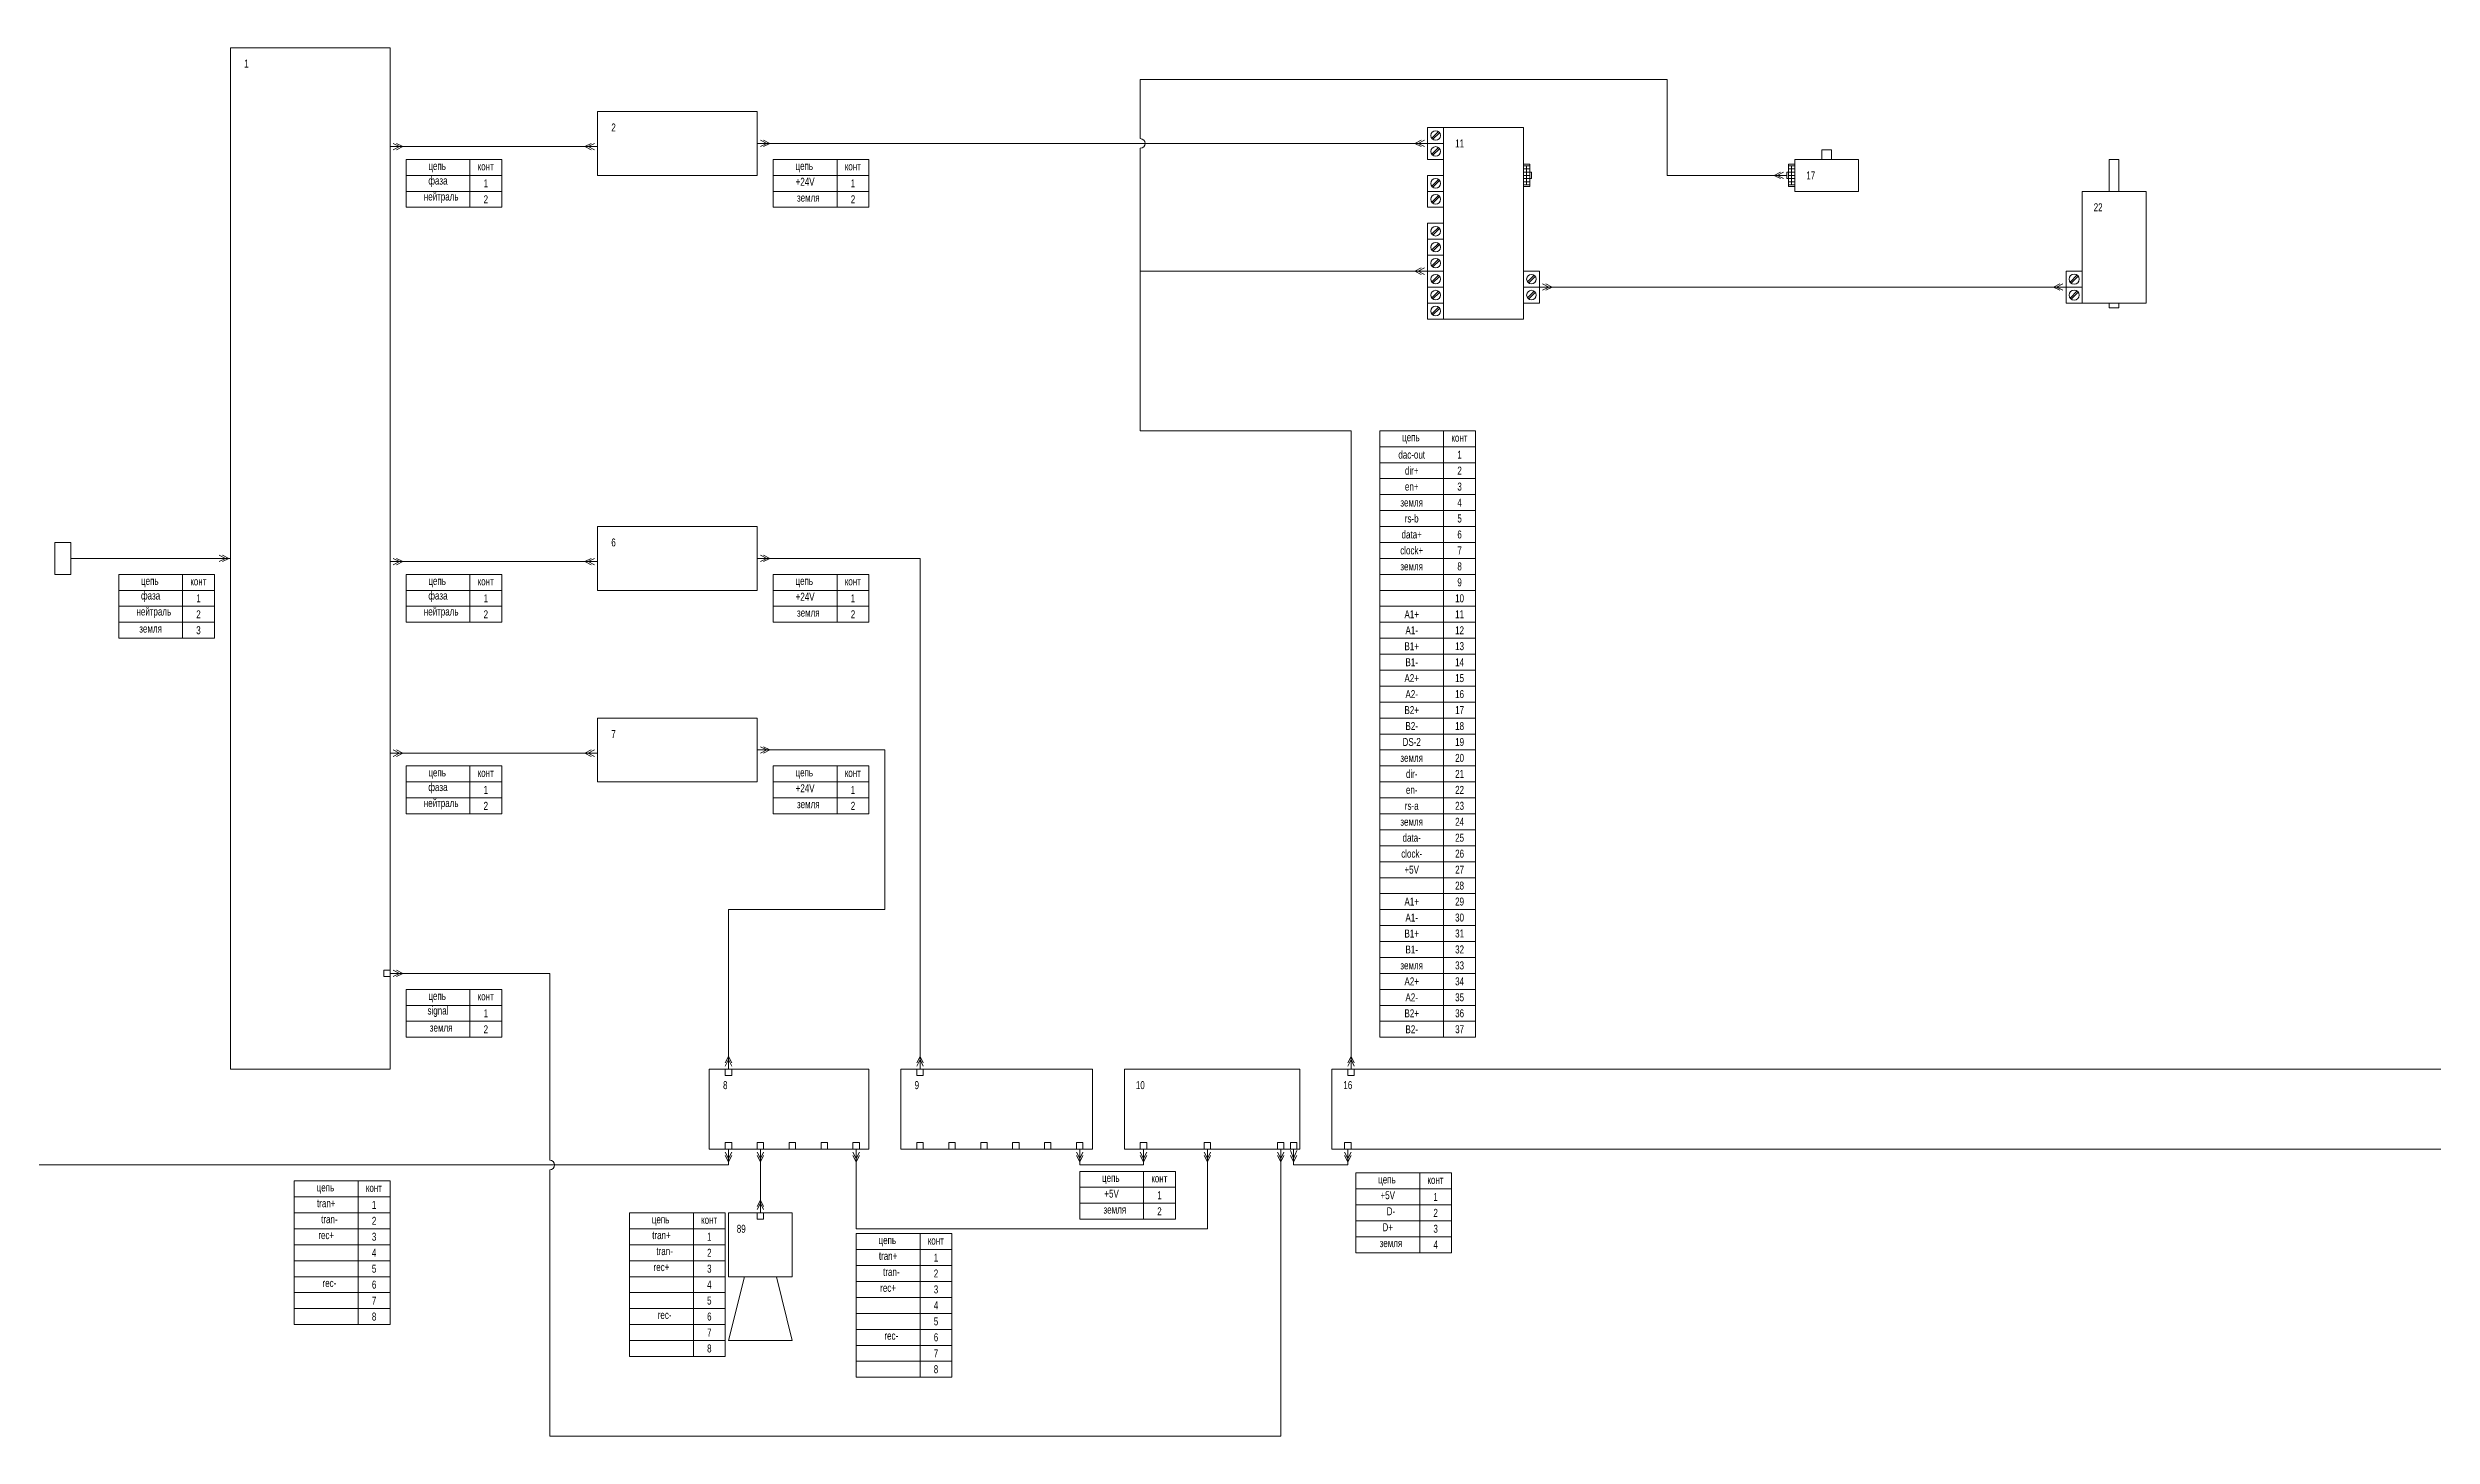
# Model space of a CAD drawing. Header units: millimetres. Extents: x -1553 to 3050, y 170 to 1953.
# Drawn here: x -14 to 1479, y 170 to 1040 of the extents above; entities that cross this region are included whole.
import ezdxf

# ---------------------------------------------------------------- set-up
doc = ezdxf.new("R2010")
doc.units = ezdxf.units.MM
doc.linetypes.add('DASHEDX2', pattern=[38.1, 25.4, -12.7])
doc.layers.add('drawing', color=7, linetype='CONTINUOUS', lineweight=0)
doc.layers.add('helper', color=2, linetype='DASHEDX2', lineweight=0)
doc.styles.get("Standard").update_dxf_attribs({"font": 'txt', "width": 0.75})

# ---------------------------------------------------------------- blocks, each defined once
blk = doc.blocks.new('motor-dc')
at = {"layer": 'drawing'}
for p, q in [((-3, 70), (-3, 90)), ((-3, 90), (3, 90)), ((3, 90), (3, 70)), ((20, 70), (-20, 70)), ((-20, 70), (-20, 0)), ((20, 0), (20, 70)), ((-20, 20), (-30, 20)), ((-30, 20), (-30, 0)), ((-23.1, 17.6), (-27.6, 13.1)), ((-26.9, 12.4), (-22.4, 16.9)), ((-30, 10), (-20, 10)), ((-30, 0), (-20, 0)), ((-23.1, 7.6), (-27.6, 3.1)), ((-26.9, 2.4), (-22.4, 6.9)), ((-20, 0), (20, 0)), ((-3, 0), (-3, -3)), ((3, -3), (3, 0)), ((-3, -3), (3, -3))]:
    blk.add_line(p, q, dxfattribs=at)
for centre in [(-25, 15), (-25, 5)]:
    blk.add_circle(centre, 3.16, dxfattribs=at)
blk = doc.blocks.new('encoder')
at = {"layer": 'drawing'}
for p, q in [((-24, 15), (-24, 17)), ((-24, 17), (-20, 17)), ((-24, 16), (-20, 16)), ((-24, 3), (-24, 15)), ((-22, 16), (-22, 4)), ((-20, 0), (-20, 20)), ((-20, 20), (20, 20)), ((-20, 17), (-20, 15)), ((-20, 15), (-20, 3)), ((-3, 20), (-3, 26)), ((-3, 26), (3, 26)), ((3, 26), (3, 20)), ((20, 20), (20, 0)), ((-24, 12), (-25, 12)), ((-25, 12), (-25, 8)), ((-25, 8), (-24, 8)), ((-24, 14), (-20, 14)), ((-24, 12), (-20, 12)), ((-20, 10), (-24, 10)), ((-24, 8), (-20, 8)), ((-20, 6), (-24, 6)), ((-20, 4), (-24, 4)), ((-20, 3), (-24, 3)), ((20, 0), (-20, 0))]:
    blk.add_line(p, q, dxfattribs=at)
blk = doc.blocks.new('drive-eprivod')
at = {"layer": 'drawing'}
for p, q in [((-60, 110), (-60, 120)), ((-60, 120), (-50, 120)), ((-50, 100), (-50, 120)), ((-50, 120), (0, 120)), ((0, 120), (0, 100)), ((-60, 100), (-60, 110)), ((-60, 110), (-50, 110)), ((-53.3, 117.4), (-57.4, 113.3)), ((-53.3, 107.4), (-57.4, 103.3)), ((-56.7, 112.6), (-52.6, 116.7)), ((-56.7, 102.6), (-52.6, 106.7)), ((-50, 100), (-60, 100)), ((-60, 80), (-60, 90)), ((-60, 90), (-50, 90)), ((-50, 0), (-50, 100)), ((0, 100), (0, 0)), ((0, 97), (4, 97)), ((0, 83), (0, 97)), ((0, 96), (4, 96)), ((4, 94), (0, 94)), ((0, 92), (4, 92)), ((4, 90), (0, 90)), ((2, 84), (2, 96)), ((4, 97), (4, 83)), ((5, 92), (4, 92)), ((5, 88), (5, 92)), ((-60, 70), (-60, 80)), ((-60, 80), (-50, 80)), ((-53.3, 87.4), (-57.4, 83.3)), ((-53.3, 77.4), (-57.4, 73.3)), ((-56.7, 82.6), (-52.6, 86.7)), ((-56.7, 72.6), (-52.6, 76.7)), ((0, 88), (4, 88)), ((4, 86), (0, 86)), ((0, 84), (4, 84)), ((4, 83), (0, 83)), ((4, 88), (5, 88)), ((-50, 70), (-60, 70)), ((-60, 50), (-60, 60)), ((-60, 60), (-50, 60)), ((-60, 40), (-60, 50)), ((-60, 50), (-50, 50)), ((-53.3, 57.4), (-57.4, 53.3)), ((-53.3, 47.4), (-57.4, 43.3)), ((-56.7, 52.6), (-52.6, 56.7)), ((-56.7, 42.6), (-52.6, 46.7)), ((-50, 40), (-60, 40)), ((-60, 30), (-60, 40)), ((-60, 20), (-60, 30)), ((-60, 30), (-50, 30)), ((-53.3, 37.4), (-57.4, 33.3)), ((-56.7, 32.6), (-52.6, 36.7)), ((0, 30), (10, 30)), ((10, 30), (10, 20)), ((-50, 20), (-60, 20)), ((-60, 10), (-60, 20)), ((-53.3, 27.4), (-57.4, 23.3)), ((-53.3, 17.4), (-57.4, 13.3)), ((-56.7, 22.6), (-52.6, 26.7)), ((-56.7, 12.6), (-52.6, 16.7)), ((10, 20), (0, 20)), ((6.7, 27.4), (2.6, 23.3)), ((6.7, 17.4), (2.6, 13.3)), ((3.3, 22.6), (7.4, 26.7)), ((3.3, 12.6), (7.4, 16.7)), ((10, 20), (10, 10)), ((-60, 0), (-60, 10)), ((-60, 10), (-50, 10)), ((-50, 0), (-60, 0)), ((-53.3, 7.4), (-57.4, 3.3)), ((-56.7, 2.6), (-52.6, 6.7)), ((0, 0), (-50, 0)), ((10, 10), (0, 10))]:
    blk.add_line(p, q, dxfattribs=at)
for centre in [(-55, 115), (-55, 105), (-55, 85), (-55, 75), (-55, 55), (-55, 45), (-55, 35), (-55, 25), (-55, 15), (5, 25), (5, 15), (-55, 5)]:
    blk.add_circle(centre, 3, dxfattribs=at)

msp = doc.modelspace()

# ---------------------------------------------------------------- linework, layer by layer
at = {"layer": 'drawing'}
for p, q in [((200, 1040), (100, 1040)), ((100, 400), (100, 1040)), ((200, 1040), (200, 400)), ((670, 983), (670, 1020)), ((670, 1020), (1000, 1020)), ((1000, 1020), (1000, 960)), ((330, 1000), (430, 1000)), ((330, 960), (330, 1000)), ((430, 1000), (430, 960)), ((200, 978), (270, 978)), ((202, 980), (206, 978)), ((206, 978), (202, 976)), ((204, 980), (208, 978)), ((208, 978), (204, 976)), ((270, 978), (330, 978)), ((326, 980), (322, 978)), ((322, 978), (326, 976)), ((328, 980), (324, 978)), ((324, 978), (328, 976)), ((450, 980), (430, 980)), ((432, 982), (436, 980)), ((436, 980), (432, 978)), ((434, 982), (438, 980)), ((438, 980), (434, 978)), ((850, 980), (450, 980)), ((670, 976), (670, 977)), ((670, 900), (670, 976)), ((842, 980), (846, 982)), ((846, 978), (842, 980)), ((848, 982), (844, 980)), ((844, 980), (848, 978)), ((230, 970), (210, 970)), ((210, 970), (210, 940)), ((230, 960), (210, 960)), ((230, 970), (270, 970)), ((230, 960), (270, 960)), ((250, 970), (250, 940)), ((270, 970), (270, 940)), ((430, 960), (330, 960)), ((460, 970), (440, 970)), ((440, 970), (440, 940)), ((460, 960), (440, 960)), ((460, 970), (500, 970)), ((460, 960), (500, 960)), ((480, 970), (480, 940)), ((500, 970), (500, 940)), ((1000, 960), (1075, 960)), ((1067, 960), (1071, 962)), ((1071, 958), (1067, 960)), ((1073, 962), (1069, 960)), ((1069, 960), (1073, 958)), ((230, 950), (210, 950)), ((230, 950), (270, 950)), ((460, 950), (440, 950)), ((460, 950), (500, 950)), ((230, 940), (210, 940)), ((230, 940), (270, 940)), ((460, 940), (440, 940)), ((460, 940), (500, 940)), ((670, 900), (850, 900)), ((670, 800), (670, 900)), ((842, 900), (846, 902)), ((846, 898), (842, 900)), ((848, 902), (844, 900)), ((844, 900), (848, 898)), ((920, 890), (1250, 890)), ((922, 892), (926, 890)), ((926, 890), (922, 888)), ((924, 892), (928, 890)), ((928, 890), (924, 888)), ((1242, 890), (1246, 892)), ((1246, 888), (1242, 890)), ((1248, 892), (1244, 890)), ((1244, 890), (1248, 888)), ((802, 800), (670, 800)), ((802, 400), (802, 800)), ((820, 800), (820, 790)), ((840, 800), (820, 800)), ((840, 800), (880, 800)), ((860, 800), (860, 420)), ((880, 800), (880, 420)), ((820, 790), (820, 780)), ((840, 790), (820, 790)), ((820, 780), (820, 770)), ((840, 780), (820, 780)), ((840, 790), (880, 790)), ((840, 780), (880, 780)), ((820, 770), (820, 760)), ((840, 770), (820, 770)), ((840, 770), (880, 770)), ((820, 760), (820, 750)), ((840, 760), (820, 760)), ((820, 750), (820, 740)), ((840, 750), (820, 750)), ((840, 760), (880, 760)), ((840, 750), (880, 750)), ((330, 740), (430, 740)), ((330, 700), (330, 740)), ((430, 740), (430, 700)), ((820, 740), (820, 730)), ((840, 740), (820, 740)), ((840, 740), (880, 740)), ((-10, 720), (-10, 730)), ((-10, 730), (0, 730)), ((-10, 710), (-10, 720)), ((0, 730), (0, 710)), ((70, 720), (0, 720)), ((70, 720), (100, 720)), ((93, 722), (97, 720)), ((97, 720), (93, 718)), ((95, 722), (99, 720)), ((99, 720), (95, 718)), ((200, 718), (270, 718)), ((202, 720), (206, 718)), ((206, 718), (202, 716)), ((204, 720), (208, 718)), ((208, 718), (204, 716)), ((270, 718), (330, 718)), ((322, 718), (326, 720)), ((326, 716), (322, 718)), ((328, 720), (324, 718)), ((324, 718), (328, 716)), ((430, 720), (520, 720)), ((432, 722), (436, 720)), ((432, 718), (436, 720)), ((434, 722), (438, 720)), ((438, 720), (434, 718)), ((532, 720), (520, 720)), ((532, 400), (532, 720)), ((820, 730), (820, 720)), ((840, 730), (820, 730)), ((820, 720), (820, 710)), ((840, 720), (820, 720)), ((840, 730), (880, 730)), ((840, 720), (880, 720)), ((0, 710), (-10, 710)), ((50, 710), (30, 710)), ((30, 710), (30, 670)), ((50, 710), (90, 710)), ((70, 710), (70, 670)), ((90, 710), (90, 670)), ((230, 710), (210, 710)), ((210, 710), (210, 680)), ((230, 710), (270, 710)), ((250, 710), (250, 680)), ((270, 710), (270, 680)), ((460, 710), (440, 710)), ((440, 710), (440, 680)), ((460, 710), (500, 710)), ((480, 710), (480, 680)), ((500, 710), (500, 680)), ((820, 710), (820, 700)), ((840, 710), (820, 710)), ((840, 710), (880, 710)), ((50, 700), (30, 700)), ((50, 690), (30, 690)), ((50, 700), (90, 700)), ((50, 690), (90, 690)), ((230, 700), (210, 700)), ((230, 690), (210, 690)), ((230, 700), (270, 700)), ((230, 690), (270, 690)), ((430, 700), (330, 700)), ((460, 700), (440, 700)), ((460, 690), (440, 690)), ((460, 700), (500, 700)), ((460, 690), (500, 690)), ((820, 700), (820, 690)), ((840, 700), (820, 700)), ((820, 690), (820, 680)), ((840, 690), (820, 690)), ((840, 700), (880, 700)), ((840, 690), (880, 690)), ((50, 680), (30, 680)), ((50, 680), (90, 680)), ((230, 680), (210, 680)), ((230, 680), (270, 680)), ((460, 680), (440, 680)), ((460, 680), (500, 680)), ((820, 680), (820, 670)), ((840, 680), (820, 680)), ((840, 680), (880, 680)), ((30, 670), (50, 670)), ((50, 670), (90, 670)), ((820, 670), (820, 660)), ((840, 670), (820, 670)), ((820, 660), (820, 650)), ((840, 660), (820, 660)), ((840, 670), (880, 670)), ((840, 660), (880, 660)), ((820, 650), (820, 640)), ((840, 650), (820, 650)), ((840, 650), (880, 650)), ((820, 640), (820, 630)), ((840, 640), (820, 640)), ((820, 630), (820, 620)), ((840, 630), (820, 630)), ((840, 640), (880, 640)), ((840, 630), (880, 630)), ((330, 620), (430, 620)), ((330, 580), (330, 620)), ((430, 620), (430, 580)), ((820, 620), (820, 610)), ((840, 620), (820, 620)), ((840, 620), (880, 620)), ((200, 598), (270, 598)), ((202, 600), (206, 598)), ((206, 598), (202, 596)), ((204, 600), (208, 598)), ((208, 598), (204, 596)), ((270, 598), (330, 598)), ((322, 598), (326, 600)), ((326, 596), (322, 598)), ((328, 600), (324, 598)), ((324, 598), (328, 596)), ((430, 600), (510, 600)), ((432, 602), (436, 600)), ((436, 600), (432, 598)), ((438, 600), (434, 602)), ((434, 598), (438, 600)), ((510, 500), (510, 600)), ((820, 610), (820, 600)), ((840, 610), (820, 610)), ((820, 600), (820, 590)), ((840, 600), (820, 600)), ((840, 610), (880, 610)), ((840, 600), (880, 600)), ((230, 590), (210, 590)), ((210, 590), (210, 560)), ((230, 590), (270, 590)), ((250, 590), (250, 560)), ((270, 590), (270, 560)), ((460, 590), (440, 590)), ((440, 590), (440, 560)), ((460, 590), (500, 590)), ((480, 590), (480, 560)), ((500, 590), (500, 560)), ((820, 590), (820, 580)), ((840, 590), (820, 590)), ((840, 590), (880, 590)), ((230, 580), (210, 580)), ((230, 570), (210, 570)), ((230, 580), (270, 580)), ((230, 570), (270, 570)), ((430, 580), (330, 580)), ((460, 580), (440, 580)), ((460, 570), (440, 570)), ((460, 580), (500, 580)), ((460, 570), (500, 570)), ((820, 580), (820, 570)), ((840, 580), (820, 580)), ((820, 570), (820, 560)), ((840, 570), (820, 570)), ((840, 580), (880, 580)), ((840, 570), (880, 570)), ((230, 560), (210, 560)), ((230, 560), (270, 560)), ((460, 560), (440, 560)), ((460, 560), (500, 560)), ((820, 560), (820, 550)), ((840, 560), (820, 560)), ((840, 560), (880, 560)), ((820, 550), (820, 540)), ((840, 550), (820, 550)), ((820, 540), (820, 530)), ((840, 540), (820, 540)), ((840, 550), (880, 550)), ((880, 540), (840, 540)), ((820, 530), (820, 520)), ((840, 530), (820, 530)), ((840, 530), (880, 530)), ((820, 520), (820, 510)), ((840, 520), (820, 520)), ((820, 510), (820, 500)), ((840, 510), (820, 510)), ((880, 520), (840, 520)), ((840, 510), (880, 510)), ((412, 500), (412, 400)), ((412, 500), (510, 500)), ((820, 500), (820, 490)), ((840, 500), (820, 500)), ((880, 500), (840, 500)), ((820, 490), (820, 480)), ((840, 490), (820, 490)), ((820, 480), (820, 470)), ((840, 480), (820, 480)), ((840, 490), (880, 490)), ((840, 480), (880, 480)), ((820, 470), (820, 460)), ((840, 470), (820, 470)), ((880, 470), (840, 470)), ((196, 458), (196, 462)), ((196, 462), (200, 462)), ((200, 458), (196, 458)), ((300, 460), (200, 460)), ((202, 462), (206, 460)), ((206, 460), (202, 458)), ((204, 462), (208, 460)), ((208, 460), (204, 458)), ((230, 450), (210, 450)), ((210, 450), (210, 420)), ((230, 450), (270, 450)), ((250, 450), (250, 420)), ((270, 450), (270, 420)), ((300, 343), (300, 460)), ((820, 460), (820, 450)), ((840, 460), (820, 460)), ((820, 450), (820, 440)), ((840, 450), (820, 450)), ((840, 460), (880, 460)), ((880, 450), (840, 450)), ((230, 440), (210, 440)), ((230, 440), (270, 440)), ((820, 440), (820, 430)), ((840, 440), (820, 440)), ((840, 440), (880, 440)), ((230, 430), (210, 430)), ((230, 420), (210, 420)), ((230, 430), (270, 430)), ((230, 420), (270, 420)), ((820, 430), (820, 420)), ((840, 430), (820, 430)), ((840, 420), (820, 420)), ((880, 430), (840, 430)), ((880, 420), (840, 420)), ((412, 408), (410, 404)), ((410, 402), (412, 406)), ((414, 404), (412, 408)), ((414, 402), (412, 406)), ((530, 404), (532, 408)), ((530, 402), (532, 406)), ((534, 404), (532, 408)), ((532, 406), (534, 402)), ((802, 408), (800, 404)), ((800, 402), (802, 406)), ((804, 404), (802, 408)), ((802, 406), (804, 402)), ((200, 400), (100, 400)), ((400, 400), (500, 400)), ((400, 350), (400, 400)), ((410, 400), (410, 396)), ((410, 396), (414, 396)), ((414, 396), (414, 400)), ((500, 400), (500, 350)), ((640, 400), (520, 400)), ((520, 400), (520, 350)), ((530, 400), (530, 396)), ((530, 396), (534, 396)), ((534, 396), (534, 400)), ((640, 350), (640, 400)), ((660, 400), (770, 400)), ((660, 350), (660, 400)), ((770, 400), (770, 350)), ((790, 400), (790, 350)), ((790, 400), (2410, 400)), ((800, 396), (800, 400)), ((804, 396), (800, 396)), ((804, 400), (804, 396)), ((500, 350), (400, 350)), ((410, 354), (410, 354)), ((410, 350), (410, 354)), ((410, 354), (414, 354)), ((410, 350), (410, 350)), ((410, 348), (412, 344)), ((410, 346), (412, 342)), ((412, 350), (412, 340)), ((412, 344), (414, 348)), ((412, 342), (414, 346)), ((414, 354), (414, 350)), ((430, 350), (430, 354)), ((430, 354), (434, 354)), ((430, 348), (432, 344)), ((432, 342), (430, 346)), ((432, 350), (432, 310)), ((432, 344), (434, 348)), ((434, 346), (432, 342)), ((434, 354), (434, 350)), ((450, 350), (450, 354)), ((450, 354), (454, 354)), ((454, 354), (454, 350)), ((470, 350), (470, 354)), ((470, 354), (474, 354)), ((474, 354), (474, 350)), ((490, 350), (490, 354)), ((490, 354), (494, 354)), ((490, 348), (492, 344)), ((492, 342), (490, 346)), ((492, 350), (492, 300)), ((492, 344), (494, 348)), ((494, 346), (492, 342)), ((494, 354), (494, 350)), ((520, 350), (640, 350)), ((530, 350), (530, 354)), ((530, 354), (534, 354)), ((534, 354), (534, 350)), ((550, 350), (550, 354)), ((550, 354), (554, 354)), ((554, 354), (554, 350)), ((570, 350), (570, 354)), ((570, 354), (574, 354)), ((574, 354), (574, 350)), ((590, 350), (590, 354)), ((590, 354), (594, 354)), ((594, 354), (594, 350)), ((610, 350), (610, 354)), ((610, 354), (614, 354)), ((614, 354), (614, 350)), ((630, 350), (630, 354)), ((630, 354), (634, 354)), ((630, 348), (632, 344)), ((630, 346), (632, 342)), ((632, 350), (632, 346)), ((632, 344), (634, 348)), ((634, 346), (632, 342)), ((632, 346), (632, 340)), ((634, 354), (634, 350)), ((770, 350), (660, 350)), ((670, 350), (670, 354)), ((670, 354), (674, 354)), ((670, 348), (672, 344)), ((670, 346), (672, 342)), ((672, 346), (672, 350)), ((674, 348), (672, 344)), ((674, 346), (672, 342)), ((672, 340), (672, 346)), ((674, 354), (674, 350)), ((710, 350), (710, 354)), ((710, 354), (714, 354)), ((710, 348), (712, 344)), ((712, 342), (710, 346)), ((712, 300), (712, 350)), ((712, 344), (714, 348)), ((714, 346), (712, 342)), ((714, 354), (714, 350)), ((760, 354), (756, 354)), ((756, 354), (756, 350)), ((756, 348), (758, 344)), ((758, 342), (756, 346)), ((758, 350), (758, 170)), ((758, 344), (760, 348)), ((760, 346), (758, 342)), ((760, 350), (760, 354)), ((768, 354), (764, 354)), ((764, 354), (764, 350)), ((764, 349), (766, 344)), ((766, 342), (764, 346)), ((766, 350), (766, 340)), ((766, 344), (768, 349)), ((768, 346), (766, 342)), ((768, 350), (768, 354)), ((790, 350), (2410, 350)), ((798, 350), (798, 354)), ((798, 354), (802, 354)), ((798, 348), (800, 344)), ((800, 342), (798, 346)), ((800, 340), (800, 350)), ((800, 344), (802, 348)), ((802, 346), (800, 342)), ((802, 354), (802, 350)), ((412, 340), (-100, 340)), ((160, 330), (140, 330)), ((140, 330), (140, 300)), ((160, 330), (200, 330)), ((180, 330), (180, 300)), ((200, 330), (200, 300)), ((300, 170), (300, 337)), ((632, 340), (672, 340)), ((652, 336), (632, 336)), ((632, 336), (632, 306)), ((652, 336), (692, 336)), ((672, 336), (672, 306)), ((692, 336), (692, 306)), ((766, 340), (800, 340)), ((825, 335), (805, 335)), ((805, 335), (805, 305)), ((825, 335), (865, 335)), ((845, 335), (845, 305)), ((865, 335), (865, 305)), ((160, 320), (140, 320)), ((160, 320), (200, 320)), ((430, 314), (432, 318)), ((430, 312), (432, 316)), ((432, 318), (434, 314)), ((432, 316), (434, 312)), ((652, 326), (632, 326)), ((652, 316), (632, 316)), ((652, 326), (692, 326)), ((652, 316), (692, 316)), ((825, 325), (805, 325)), ((825, 315), (805, 315)), ((825, 325), (865, 325)), ((825, 315), (865, 315)), ((160, 310), (140, 310)), ((160, 300), (140, 300)), ((160, 300), (140, 300)), ((140, 300), (140, 280)), ((160, 310), (200, 310)), ((160, 300), (200, 300)), ((160, 300), (200, 300)), ((180, 300), (180, 280)), ((200, 280), (200, 300)), ((370, 310), (350, 310)), ((350, 310), (350, 280)), ((370, 300), (350, 300)), ((370, 310), (410, 310)), ((370, 300), (410, 300)), ((390, 310), (390, 280)), ((410, 310), (410, 280)), ((412, 310), (452, 310)), ((412, 270), (412, 310)), ((430, 310), (430, 306)), ((430, 306), (434, 306)), ((434, 306), (434, 310)), ((452, 310), (452, 270)), ((492, 300), (712, 300)), ((652, 306), (632, 306)), ((652, 306), (692, 306)), ((825, 305), (805, 305)), ((825, 305), (805, 305)), ((805, 305), (805, 285)), ((825, 305), (865, 305)), ((825, 305), (865, 305)), ((845, 305), (845, 285)), ((865, 285), (865, 305)), ((160, 290), (140, 290)), ((140, 290), (140, 260)), ((160, 290), (200, 290)), ((180, 290), (180, 260)), ((200, 290), (200, 260)), ((370, 290), (350, 290)), ((370, 290), (410, 290)), ((512, 297), (492, 297)), ((492, 297), (492, 267)), ((512, 287), (492, 287)), ((512, 297), (552, 297)), ((512, 287), (552, 287)), ((532, 297), (532, 267)), ((552, 297), (552, 267)), ((825, 295), (805, 295)), ((825, 285), (805, 285)), ((825, 295), (865, 295)), ((825, 285), (865, 285)), ((160, 280), (140, 280)), ((160, 270), (140, 270)), ((160, 280), (200, 280)), ((160, 270), (200, 270)), ((370, 280), (350, 280)), ((370, 280), (350, 280)), ((350, 280), (350, 260)), ((370, 270), (350, 270)), ((350, 270), (350, 240)), ((370, 280), (410, 280)), ((370, 280), (410, 280)), ((370, 270), (410, 270)), ((390, 280), (390, 260)), ((390, 270), (390, 240)), ((410, 260), (410, 280)), ((410, 270), (410, 240)), ((452, 270), (412, 270)), ((422, 270), (412, 230)), ((452, 230), (442, 270)), ((512, 277), (492, 277)), ((512, 277), (552, 277)), ((160, 260), (140, 260)), ((160, 260), (140, 260)), ((140, 260), (140, 240)), ((160, 260), (200, 260)), ((160, 260), (200, 260)), ((180, 260), (180, 240)), ((200, 240), (200, 260)), ((370, 260), (350, 260)), ((370, 260), (410, 260)), ((512, 267), (492, 267)), ((512, 267), (492, 267)), ((492, 267), (492, 247)), ((512, 257), (492, 257)), ((492, 257), (492, 227)), ((512, 267), (552, 267)), ((512, 267), (552, 267)), ((512, 257), (552, 257)), ((532, 267), (532, 247)), ((532, 257), (532, 227)), ((552, 247), (552, 267)), ((552, 257), (552, 227)), ((160, 250), (140, 250)), ((160, 240), (140, 240)), ((160, 250), (200, 250)), ((160, 240), (200, 240)), ((370, 250), (350, 250)), ((370, 240), (350, 240)), ((370, 240), (350, 240)), ((350, 240), (350, 220)), ((370, 250), (410, 250)), ((370, 240), (410, 240)), ((370, 240), (410, 240)), ((390, 240), (390, 220)), ((410, 220), (410, 240)), ((512, 247), (492, 247)), ((512, 247), (552, 247)), ((370, 230), (350, 230)), ((370, 230), (410, 230)), ((412, 230), (452, 230)), ((512, 237), (492, 237)), ((512, 227), (492, 227)), ((512, 227), (492, 227)), ((492, 227), (492, 207)), ((512, 237), (552, 237)), ((512, 227), (552, 227)), ((512, 227), (552, 227)), ((532, 227), (532, 207)), ((552, 207), (552, 227)), ((370, 220), (350, 220)), ((370, 220), (410, 220)), ((512, 217), (492, 217)), ((512, 217), (552, 217)), ((512, 207), (492, 207)), ((512, 207), (552, 207)), ((758, 170), (300, 170))]:
    msp.add_line(p, q, dxfattribs=at)
for centre in [(670, 980), (300, 340)]:
    msp.add_arc(centre, 3, 270, 90, dxfattribs=at)

# ---------------------------------------------------------------- block references
msp.add_blockref('drive-eprivod', (910, 870), dxfattribs=at)
at = {"layer": 'helper'}
for name, p in [('encoder', (1100, 950)), ('motor-dc', (1280, 880))]:
    msp.add_blockref(name, p, dxfattribs=at)

# ---------------------------------------------------------------- texts
at = {"layer": 'drawing', "char_height": 5, "width": 100, "attachment_point": 5}
for s, insert in [('1', (110, 1030)), ('2', (340, 990)), ('11', (870, 980)), ('фаза', (230, 956)), ('цепь', (229.5, 965.2)), ('конт', (259.9, 965.6)), ('1', (260, 955)), ('+24V', (460, 956)), ('цепь', (459.5, 965.2)), ('конт', (489.9, 965.6)), ('1', (490, 955)), ('17', (1090, 960)), ('нейтраль', (232, 946)), ('2', (260, 945)), ('земля', (462, 946)), ('2', (490, 945)), ('22', (1270, 940)), ('цепь', (839.5, 795.2)), ('конт', (869.9, 795.6)), ('dac-out', (840, 785)), ('dir+', (840, 775)), ('2', (870, 775)), ('1', (870, 785)), ('en+', (840, 765)), ('3', (870, 765)), ('земля', (840, 755)), ('rs-b', (840, 745)), ('4', (870, 755)), ('5', (870, 745)), ('6', (340, 730)), ('data+', (840, 735)), ('6', (870, 735)), ('clock+', (840, 725)), ('8', (870, 715)), ('7', (870, 725)), ('цепь', (49.5, 705.2)), ('конт', (79.9, 705.6)), ('цепь', (229.5, 705.2)), ('конт', (259.9, 705.6)), ('цепь', (459.5, 705.2)), ('конт', (489.9, 705.6)), ('земля', (840, 715)), ('9', (870, 705)), ('нейтраль', (52, 686)), ('фаза', (50, 696)), ('2', (80, 685)), ('1', (80, 695)), ('нейтраль', (232, 686)), ('фаза', (230, 696)), ('2', (260, 685)), ('1', (260, 695)), ('+24V', (460, 696)), ('земля', (462, 686)), ('2', (490, 685)), ('1', (490, 695)), ('A1+', (840, 685)), ('10', (870, 695)), ('11', (870, 685)), ('земля', (50, 676)), ('3', (80, 675)), ('A1-', (840, 675)), ('12', (870, 675)), ('B1+', (840, 665)), ('B1-', (840, 655)), ('13', (870, 665)), ('14', (870, 655)), ('A2+', (840, 645)), ('15', (870, 645)), ('B2+', (840, 625)), ('A2-', (840, 635)), ('16', (870, 635)), ('17', (870, 625)), ('7', (340, 610)), ('B2-', (840, 615)), ('18', (870, 615)), ('DS-2', (840, 605)), ('20', (870, 595)), ('19', (870, 605)), ('цепь', (229.5, 585.2)), ('конт', (259.9, 585.6)), ('цепь', (459.5, 585.2)), ('конт', (489.9, 585.6)), ('земля', (840, 595)), ('dir-', (840, 585)), ('21', (870, 585)), ('нейтраль', (232, 566)), ('фаза', (230, 576)), ('1', (260, 575)), ('+24V', (460, 576)), ('1', (490, 575)), ('en-', (840, 575)), ('22', (870, 575)), ('2', (260, 565)), ('земля', (462, 566)), ('2', (490, 565)), ('земля', (840, 555)), ('rs-a', (840, 565)), ('23', (870, 565)), ('24', (870, 555)), ('clock-', (840, 535)), ('data-', (840, 545)), ('25', (870, 545)), ('+5V', (840, 525)), ('26', (870, 535)), ('27', (870, 525)), ('28', (870, 515)), ('A1+', (840, 505)), ('A1-', (840, 495)), ('30', (870, 495)), ('29', (870, 505)), ('B1+', (840, 485)), ('31', (870, 485)), ('земля', (840, 465)), ('B1-', (840, 475)), ('32', (870, 475)), ('33', (870, 465)), ('A2+', (840, 455)), ('34', (870, 455)), ('signal', (230, 436)), ('цепь', (229.5, 445.2)), ('конт', (259.9, 445.6)), ('1', (260, 435)), ('B2+', (840, 435)), ('A2-', (840, 445)), ('35', (870, 445)), ('36', (870, 435)), ('земля', (232, 426)), ('2', (260, 425)), ('B2-', (840, 425)), ('37', (870, 425)), ('8', (410, 390)), ('9', (530, 390)), ('10', (670, 390)), ('16', (800, 390)), ('цепь', (651.5, 331.2)), ('конт', (681.9, 331.6)), ('цепь', (824.5, 330.2)), ('конт', (854.9, 330.6)), ('tran+', (160, 316)), ('цепь', (159.5, 325.2)), ('конт', (189.9, 325.6)), ('1', (190, 315)), ('+5V', (652, 322)), ('1', (682, 321)), ('+5V', (825, 321)), ('1', (855, 320)), ('tran-', (162, 306)), ('2', (190, 305)), ('цепь', (369.5, 305.2)), ('конт', (399.9, 305.6)), ('89', (420, 300)), ('земля', (654, 312)), ('2', (682, 311)), ('D+', (825, 301)), ('D-', (827, 311)), ('3', (855, 300)), ('2', (855, 310)), ('rec+', (160, 296)), ('4', (190, 285)), ('3', (190, 295)), ('tran+', (370, 296)), ('tran-', (372, 286)), ('2', (400, 285)), ('1', (400, 295)), ('tran+', (512, 283)), ('цепь', (511.5, 292.2)), ('конт', (541.9, 292.6)), ('1', (542, 282)), ('земля', (827, 291)), ('4', (855, 290)), ('5', (190, 275)), ('rec+', (370, 276)), ('3', (400, 275)), ('tran-', (514, 273)), ('2', (542, 272)), ('rec-', (162, 266)), ('6', (190, 265)), ('7', (190, 255)), ('4', (400, 265)), ('5', (400, 255)), ('rec+', (512, 263)), ('4', (542, 252)), ('3', (542, 262)), ('8', (190, 245)), ('rec-', (372, 246)), ('6', (400, 245)), ('5', (542, 242)), ('8', (400, 225)), ('7', (400, 235)), ('rec-', (514, 233)), ('6', (542, 232)), ('7', (542, 222)), ('8', (542, 212))]:
    msp.add_mtext(s, dxfattribs=dict(at, insert=insert))

doc.saveas('drawing.dxf')
